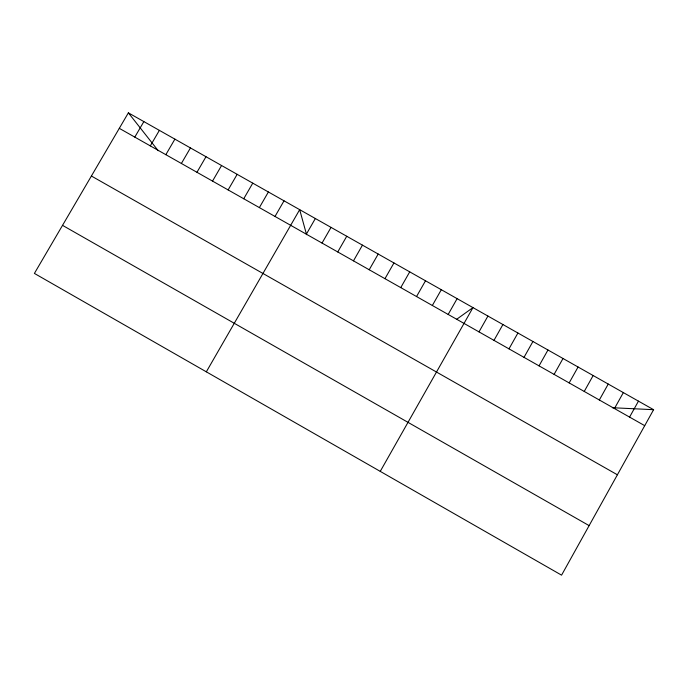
<?xml version="1.0" encoding="UTF-8"?>
<svg xmlns="http://www.w3.org/2000/svg" width="688" height="688" viewBox="0 0 688 688"><rect width="100%" height="100%" fill="white"/><g stroke="black" fill="none" stroke-linecap="round" stroke-linejoin="round"><path stroke-width="1.03" d="M653.6 409.695L561.571 575.159L34.4 273.42L128.372 112.841L653.6 409.695L612.354 407.717M599.343 399.986L608.235 384.059M614.453 408.534L623.345 392.599M629.58 417.091L638.464 401.138M554.098 374.384L563.008 358.5M569.165 382.906L578.075 367.005M584.241 391.438L593.151 375.528M524.007 357.356L532.933 341.497M539.048 365.861L547.966 349.994M478.994 331.883L487.93 316.059M493.984 340.362L502.919 324.53M508.991 348.859L517.918 333.009M448.172 314.442L457.124 298.652M380.249 471.375L472.966 307.605L456.411 319.473M400.751 287.61L409.721 271.855M416.541 296.545L425.502 280.781M432.348 305.489L441.309 289.708M353.477 260.855L362.464 245.143M369.215 269.765L378.194 254.044M384.97 278.683L393.949 262.945M322.036 243.062L331.04 227.384M337.748 251.954L346.743 236.259M275.011 216.453L284.024 200.819M206.331 371.83L299.676 209.659L306.581 234.685M306.349 234.187L315.353 218.517M243.741 198.755L252.763 183.146M259.367 207.604L268.389 191.978M196.957 172.284L205.996 156.718M212.532 181.099L221.57 165.516M228.124 189.922L237.162 174.331M165.842 154.68L174.898 139.139M181.391 163.477L190.438 147.92M134.796 137.11L143.861 121.595M150.311 145.89L159.375 130.367M119.299 128.338L644.716 425.666M91.401 176.025L617.394 474.789M62.531 225.354L589.126 525.623M128.372 112.841L158.231 150.732"/></g></svg>
